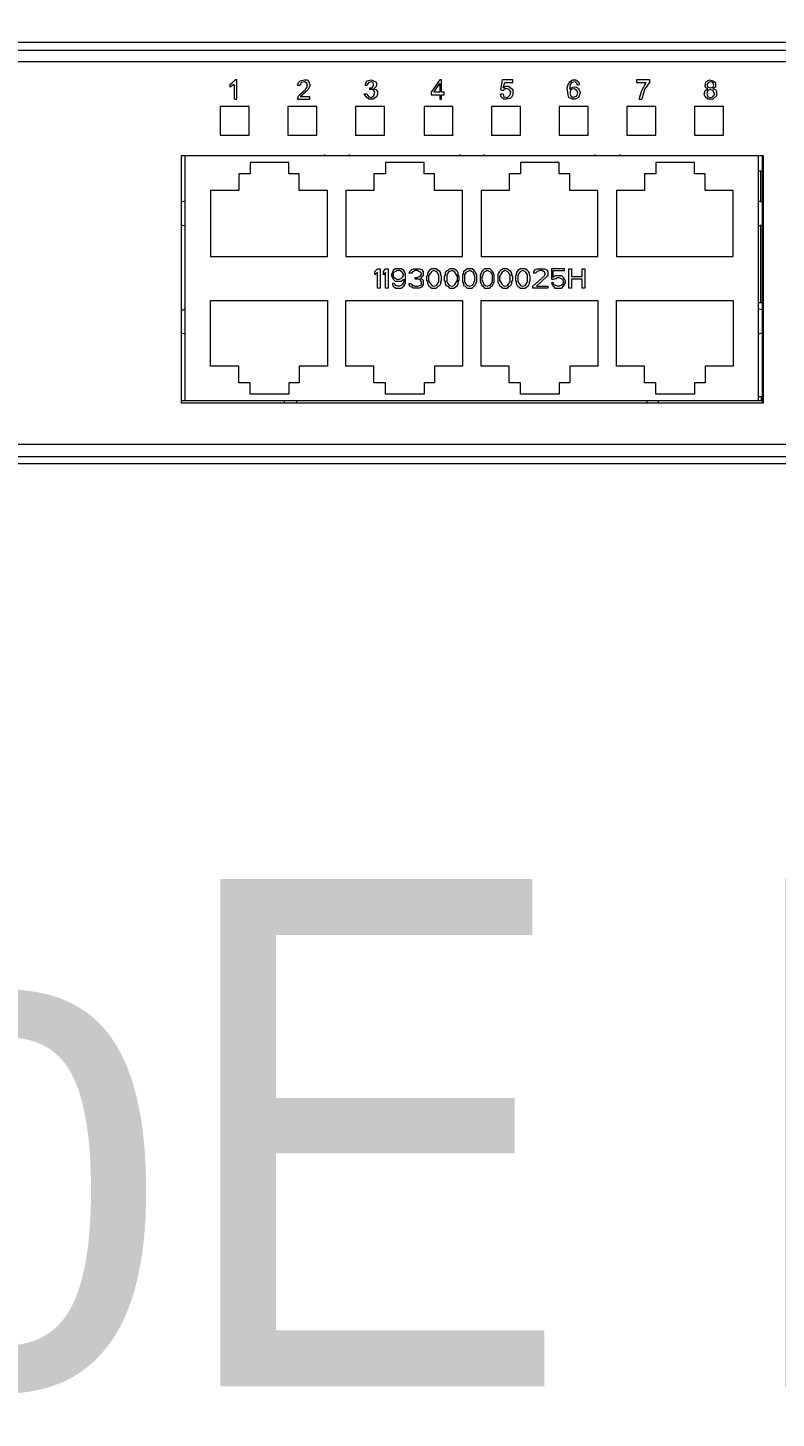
# Model space of a CAD drawing. Header units: millimetres. Extents: x 89860 to 502050, y -351975 to 882300.
# Drawn here: x 496402.4 to 496657.7, y -307274.3 to -306799.7 of the extents above; entities that cross this region are included whole.
import ezdxf
from ezdxf.enums import TextEntityAlignment as Align

# ---------------------------------------------------------------- set-up
doc = ezdxf.new("R2010")
doc.units = ezdxf.units.MM
doc.header["$LTSCALE"] = 150
doc.set_wipeout_variables(frame=1)
for name, color, linetype in [('-----20 General Symbol', 3, 'Continuous'), ('-----29 Cable Schedule', 1, 'Continuous'), ('-----30 Text', 2, 'Continuous')]:
    doc.layers.add(name, color=color, linetype=linetype)
doc.styles.add('ELEC', font='')
doc.styles.get('ELEC').set_extended_font_data('Dotum')

# ---------------------------------------------------------------- blocks, each defined once
blk = doc.blocks.new('A$C93139d4c')
blk.add_wipeout([(-31826.89, -76095.62), (-31826.89, -82292.62), (-10394.47, -82292.62), (-10394.47, -76095.62)]).dxf.layer = '-----20 General Symbol'
at = {"layer": '-----20 General Symbol', "lineweight": 5}
for points in [[(-17356.26, -79009.34), (-14436.24, -79009.34)], [(-17457.53, -79014.74), (-14436.24, -79014.74)], [(-17343.08, -79022.53), (-14456.61, -79022.53)], [(-16257.29, -79038.11), (-16257.29, -79039.9)], [(-16257.28, -79038.11), (-16255.49, -79036.91), (-16253.69, -79035.11)], [(-16254.29, -79038.11), (-16257.28, -79039.9)], [(-16254.29, -79038.11), (-16254.29, -79048.29)], [(-16252.49, -79035.11), (-16253.68, -79035.11)], [(-16252.49, -79048.29), (-16252.49, -79035.11)], [(-16211.15, -79038.7), (-16210.55, -79036.91), (-16209.35, -79035.71), (-16206.35, -79035.11), (-16204.55, -79035.11), (-16203.35, -79036.31), (-16202.75, -79038.11), (-16202.75, -79039.3)], [(-16211.15, -79048.29), (-16210.55, -79045.89), (-16209.35, -79044.7), (-16205.75, -79041.7), (-16204.55, -79039.9), (-16204.55, -79037.51), (-16206.35, -79036.31), (-16208.75, -79036.91)], [(-16211.14, -79038.7), (-16209.34, -79038.7)], [(-16208.75, -79036.91), (-16209.35, -79038.7)], [(-16202.76, -79039.3), (-16203.96, -79041.7), (-16205.75, -79043.5), (-16209.35, -79046.49)], [(-16165, -79038.7), (-16163.8, -79035.71), (-16160.81, -79035.11), (-16157.81, -79036.31), (-16157.22, -79037.51), (-16157.22, -79039.3)], [(-16165, -79038.7), (-16163.8, -79038.7)], [(-16160.81, -79036.31), (-16162.61, -79036.91), (-16163.81, -79038.7)], [(-16162.01, -79040.5), (-16160.21, -79040.5), (-16159.01, -79038.7), (-16159.61, -79036.91), (-16160.81, -79036.31)], [(-16157.22, -79039.3), (-16159.02, -79041.1)], [(-16114.07, -79035.11), (-16120.07, -79043.5)], [(-16118.26, -79043.5), (-16114.07, -79037.51)], [(-16112.87, -79035.11), (-16114.07, -79035.11)], [(-16114.07, -79037.51), (-16114.07, -79043.5)], [(-16112.87, -79043.5), (-16112.87, -79035.11)], [(-16071.53, -79035.11), (-16072.73, -79041.7)], [(-16064.33, -79035.11), (-16071.52, -79035.11)], [(-16070.92, -79040.5), (-16069.73, -79036.91)], [(-16070.92, -79040.5), (-16069.13, -79039.3), (-16067.33, -79039.3), (-16065.53, -79040.5), (-16064.34, -79041.7), (-16064.34, -79045.3), (-16064.93, -79046.49), (-16066.13, -79047.69)], [(-16069.72, -79036.91), (-16064.33, -79036.91)], [(-16064.34, -79036.91), (-16064.34, -79035.11)], [(-16019.4, -79047.09), (-16021.79, -79048.29), (-16023.59, -79048.29), (-16025.98, -79047.09), (-16026.58, -79045.3), (-16027.18, -79040.5), (-16026.58, -79038.11), (-16025.38, -79036.31), (-16023.59, -79035.11), (-16021.19, -79035.11), (-16019.4, -79036.31), (-16018.79, -79038.11)], [(-16019.99, -79038.7), (-16020.59, -79037.51), (-16021.79, -79036.31), (-16024.18, -79036.91), (-16025.38, -79038.7), (-16025.38, -79041.7)], [(-16019.99, -79038.7), (-16018.79, -79038.11)], [(-15979.85, -79035.11), (-15979.85, -79036.91)], [(-15970.85, -79035.11), (-15979.84, -79035.11)], [(-15979.84, -79036.91), (-15973.24, -79036.91)], [(-15978.04, -79048.29), (-15976.25, -79042.3), (-15973.25, -79036.91)], [(-15970.86, -79036.31), (-15974.45, -79041.7), (-15976.25, -79048.29)], [(-15970.86, -79036.31), (-15970.86, -79035.11)], [(-15931.31, -79041.1), (-15932.51, -79040.5), (-15933.1, -79039.3), (-15932.51, -79036.31), (-15930.11, -79035.11), (-15927.71, -79035.71)], [(-15927.11, -79038.7), (-15927.71, -79036.91), (-15929.51, -79036.31), (-15930.7, -79036.91), (-15931.9, -79038.11), (-15931.31, -79039.9), (-15929.51, -79040.5), (-15927.71, -79039.9), (-15927.11, -79038.7)], [(-15927.71, -79035.71), (-15925.91, -79036.91), (-15925.91, -79039.9), (-15927.71, -79041.1)], [(-16254.28, -79048.29), (-16252.49, -79048.29)], [(-16211.14, -79048.29), (-16202.75, -79048.29)], [(-16202.75, -79046.5), (-16209.34, -79046.5)], [(-16202.75, -79048.29), (-16202.75, -79046.49)], [(-16163.8, -79044.7), (-16165.6, -79044.7)], [(-16162.61, -79048.29), (-16164.41, -79046.49), (-16165.6, -79044.7)], [(-16163.8, -79044.7), (-16162.6, -79046.49), (-16160.81, -79047.09), (-16159.01, -79045.89), (-16158.41, -79043.5)], [(-16159.01, -79041.1), (-16157.81, -79041.7), (-16156.62, -79042.9), (-16156.62, -79044.7), (-16157.22, -79046.49), (-16159.61, -79048.29), (-16162.6, -79048.29)], [(-16162.01, -79040.5), (-16162.01, -79041.7)], [(-16158.42, -79043.5), (-16159.62, -79041.7), (-16162.01, -79041.7)], [(-16120.07, -79043.5), (-16120.07, -79045.3)], [(-16120.06, -79045.3), (-16114.07, -79045.3)], [(-16114.07, -79043.5), (-16118.26, -79043.5)], [(-16114.07, -79045.3), (-16114.07, -79048.29)], [(-16114.07, -79048.29), (-16112.87, -79048.29)], [(-16111.06, -79043.5), (-16112.87, -79043.5)], [(-16112.87, -79048.29), (-16112.87, -79045.3)], [(-16112.87, -79045.3), (-16111.06, -79045.3)], [(-16111.07, -79045.3), (-16111.07, -79043.5)], [(-16066.13, -79047.69), (-16068.53, -79048.29), (-16070.33, -79048.29), (-16072.12, -79046.49), (-16072.73, -79044.7)], [(-16072.72, -79041.7), (-16070.92, -79042.3)], [(-16070.92, -79044.7), (-16072.72, -79044.7)], [(-16065.54, -79042.9), (-16066.74, -79041.7), (-16067.93, -79041.1), (-16069.73, -79041.1), (-16070.93, -79042.3)], [(-16070.92, -79044.7), (-16070.33, -79046.49), (-16067.93, -79047.09), (-16066.13, -79045.3), (-16065.53, -79042.9)], [(-16019.99, -79044.1), (-16020.59, -79042.3), (-16022.39, -79041.1), (-16024.78, -79041.7), (-16025.38, -79044.1), (-16024.78, -79045.89), (-16022.99, -79047.09), (-16020.59, -79045.89), (-16019.99, -79044.1)], [(-15978.04, -79048.29), (-15976.24, -79048.29)], [(-15931.31, -79048.29), (-15933.1, -79046.49), (-15933.71, -79044.7), (-15933.1, -79042.3), (-15931.31, -79041.1)], [(-15926.51, -79044.7), (-15927.71, -79042.3), (-15929.51, -79041.7), (-15931.31, -79042.3), (-15931.9, -79044.1), (-15931.31, -79046.49), (-15929.51, -79047.09), (-15927.71, -79046.49), (-15926.51, -79044.7)], [(-15927.71, -79041.1), (-15925.91, -79041.7), (-15925.32, -79042.9), (-15925.32, -79045.89), (-15927.71, -79048.29), (-15931.31, -79048.29)], [(-16263.87, -79053.09), (-16263.87, -79072.86)], [(-16244.1, -79053.09), (-16263.87, -79053.09)], [(-16244.1, -79072.86), (-16244.1, -79053.09)], [(-16217.73, -79053.09), (-16217.73, -79072.86)], [(-16197.95, -79053.09), (-16217.73, -79053.09)], [(-16197.96, -79072.86), (-16197.96, -79053.09)], [(-16171.6, -79053.09), (-16171.6, -79072.86)], [(-16151.81, -79053.09), (-16171.59, -79053.09)], [(-16151.82, -79072.86), (-16151.82, -79053.09)], [(-16124.86, -79053.09), (-16124.86, -79072.86)], [(-16105.08, -79053.09), (-16124.86, -79053.09)], [(-16105.09, -79072.86), (-16105.09, -79053.09)], [(-16078.71, -79053.09), (-16078.71, -79072.86)], [(-16058.93, -79053.09), (-16078.71, -79053.09)], [(-16058.94, -79072.86), (-16058.94, -79053.09)], [(-16032.57, -79053.09), (-16032.57, -79072.86)], [(-16012.79, -79053.09), (-16032.57, -79053.09)], [(-16012.8, -79072.86), (-16012.8, -79053.09)], [(-15986.43, -79053.09), (-15986.43, -79072.86)], [(-15966.65, -79053.09), (-15986.43, -79053.09)], [(-15966.66, -79072.86), (-15966.66, -79053.09)], [(-15940.3, -79053.09), (-15940.3, -79072.86)], [(-15920.52, -79053.09), (-15940.29, -79053.09)], [(-15920.52, -79072.86), (-15920.52, -79053.09)], [(-16263.87, -79072.86), (-16244.1, -79072.86)], [(-16217.73, -79072.86), (-16197.96, -79072.86)], [(-16171.59, -79072.86), (-16151.81, -79072.86)], [(-16124.86, -79072.86), (-16105.08, -79072.86)], [(-16078.71, -79072.86), (-16058.93, -79072.86)], [(-16032.57, -79072.86), (-16012.79, -79072.86)], [(-15986.43, -79072.86), (-15966.65, -79072.86)], [(-15940.29, -79072.86), (-15920.52, -79072.86)], [(-16290.24, -79255.63), (-16290.24, -79086.64)], [(-16290.24, -79086.65), (-16192.57, -79086.65)], [(-16287.84, -79253.83), (-16287.84, -79086.64)], [(-16287.84, -79086.65), (-15896.55, -79086.65)], [(-16192.57, -79086.64), (-16192.57, -79086.04)], [(-16175.79, -79086.64), (-16175.79, -79086.04)], [(-16175.79, -79086.65), (-16100.29, -79086.65)], [(-16100.29, -79086.64), (-16100.29, -79086.04)], [(-16083.51, -79086.64), (-16083.51, -79086.04)], [(-16083.5, -79086.65), (-16008, -79086.65)], [(-16008, -79086.64), (-16008, -79086.04)], [(-15991.23, -79086.64), (-15991.23, -79086.04)], [(-15991.22, -79086.65), (-15893.55, -79086.65)], [(-15896.55, -79253.83), (-15896.55, -79086.64)], [(-15894.16, -79086.64), (-15894.16, -79255.63)], [(-15893.55, -79086.64), (-15893.55, -79255.63)], [(-16243.5, -79091.43), (-16243.5, -79099.23)], [(-16217.13, -79091.44), (-16243.5, -79091.44)], [(-16217.14, -79099.23), (-16217.14, -79091.43)], [(-16151.22, -79091.43), (-16151.22, -79099.23)], [(-16124.86, -79091.44), (-16151.22, -79091.44)], [(-16124.86, -79099.23), (-16124.86, -79091.43)], [(-16058.94, -79091.43), (-16058.94, -79099.23)], [(-16032.57, -79091.44), (-16058.93, -79091.44)], [(-16032.57, -79099.23), (-16032.57, -79091.43)], [(-15966.66, -79091.43), (-15966.66, -79099.23)], [(-15940.29, -79091.44), (-15966.65, -79091.44)], [(-15940.3, -79099.23), (-15940.3, -79091.43)], [(-16251.29, -79099.23), (-16251.29, -79110.61)], [(-16243.5, -79099.23), (-16251.29, -79099.23)], [(-16209.94, -79099.23), (-16217.13, -79099.23)], [(-16209.95, -79110.61), (-16209.95, -79099.23)], [(-16159.01, -79099.23), (-16159.01, -79110.61)], [(-16151.22, -79099.23), (-16159.01, -79099.23)], [(-16117.67, -79099.23), (-16124.86, -79099.23)], [(-16117.67, -79110.61), (-16117.67, -79099.23)], [(-16066.73, -79099.23), (-16066.73, -79110.61)], [(-16058.93, -79099.23), (-16066.73, -79099.23)], [(-16025.38, -79099.23), (-16032.57, -79099.23)], [(-16025.38, -79110.61), (-16025.38, -79099.23)], [(-15974.45, -79099.23), (-15974.45, -79110.61)], [(-15966.66, -79099.23), (-15974.44, -79099.23)], [(-15933.1, -79099.23), (-15940.29, -79099.23)], [(-15933.1, -79110.61), (-15933.1, -79099.23)], [(-15894.15, -79097.43), (-15896.55, -79097.43)], [(-15895.36, -79097.43), (-15895.36, -79118.4)], [(-16270.47, -79110.61), (-16270.47, -79155.56)], [(-16251.29, -79110.61), (-16270.47, -79110.61)], [(-16190.77, -79110.61), (-16209.95, -79110.61)], [(-16190.77, -79155.56), (-16190.77, -79110.61)], [(-16178.18, -79110.61), (-16178.18, -79155.56)], [(-16159.01, -79110.61), (-16178.18, -79110.61)], [(-16098.49, -79110.61), (-16117.67, -79110.61)], [(-16098.49, -79155.56), (-16098.49, -79110.61)], [(-16085.9, -79110.61), (-16085.9, -79155.56)], [(-16066.73, -79110.61), (-16085.9, -79110.61)], [(-16006.21, -79110.61), (-16025.38, -79110.61)], [(-16006.21, -79155.56), (-16006.21, -79110.61)], [(-15993.63, -79110.61), (-15993.63, -79155.56)], [(-15974.45, -79110.61), (-15993.63, -79110.61)], [(-15913.93, -79110.61), (-15933.1, -79110.61)], [(-15913.93, -79155.56), (-15913.93, -79110.61)], [(-16287.85, -79117.81), (-16290.85, -79118.41)], [(-15894.16, -79118.41), (-15896.56, -79117.81)], [(-16290.85, -79133.99), (-16287.85, -79134.59)], [(-15896.56, -79134.59), (-15894.16, -79133.99)], [(-15895.36, -79133.98), (-15895.36, -79187.31)], [(-16270.47, -79155.56), (-16190.77, -79155.56)], [(-16178.18, -79155.56), (-16098.49, -79155.56)], [(-16085.9, -79155.56), (-16006.21, -79155.56)], [(-15993.63, -79155.56), (-15913.93, -79155.56)], [(-16158.41, -79165.74), (-16156.62, -79163.94)], [(-16158.41, -79168.14), (-16158.41, -79165.74)], [(-16156.62, -79166.34), (-16158.41, -79168.14)], [(-16156.62, -79163.94), (-16154.82, -79163.94)], [(-16156.62, -79177.12), (-16156.62, -79166.34)], [(-16154.82, -79163.94), (-16154.82, -79177.12)], [(-16152.42, -79165.74), (-16151.22, -79163.94)], [(-16152.42, -79168.14), (-16152.42, -79165.74)], [(-16151.22, -79166.34), (-16152.42, -79168.14)], [(-16151.22, -79163.94), (-16149.42, -79163.94)], [(-16151.22, -79177.12), (-16151.22, -79166.34)], [(-16149.42, -79163.94), (-16149.42, -79177.12)], [(-16146.43, -79166.34), (-16147.02, -79167.54)], [(-16147.02, -79167.54), (-16147.02, -79168.74)], [(-16147.02, -79168.74), (-16146.43, -79169.94)], [(-16145.82, -79165.14), (-16146.43, -79166.34)], [(-16146.43, -79169.94), (-16145.82, -79171.13)], [(-16144.63, -79163.94), (-16145.82, -79165.14)], [(-16145.23, -79166.34), (-16145.82, -79166.94)], [(-16145.82, -79166.94), (-16145.82, -79168.14)], [(-16145.82, -79168.14), (-16145.82, -79167.54)], [(-16145.82, -79168.14), (-16145.82, -79169.34)], [(-16145.82, -79169.34), (-16145.23, -79169.94)], [(-16145.82, -79171.13), (-16144.63, -79172.33)], [(-16144.03, -79165.74), (-16145.23, -79166.34)], [(-16145.23, -79169.94), (-16144.03, -79170.54)], [(-16142.83, -79163.94), (-16144.62, -79163.94)], [(-16144.62, -79172.33), (-16142.83, -79172.33)], [(-16143.43, -79165.14), (-16144.03, -79165.74)], [(-16144.03, -79170.54), (-16143.43, -79171.13)], [(-16141.63, -79165.14), (-16143.43, -79165.14)], [(-16143.43, -79171.13), (-16141.63, -79171.13)], [(-16141.63, -79163.94), (-16142.83, -79163.94)], [(-16142.83, -79172.33), (-16141.63, -79172.33)], [(-16140.43, -79163.94), (-16141.63, -79163.94)], [(-16140.43, -79165.74), (-16141.63, -79165.14)], [(-16141.63, -79171.13), (-16140.43, -79170.54)], [(-16141.63, -79172.33), (-16140.43, -79172.33)], [(-16138.64, -79165.14), (-16140.43, -79163.94)], [(-16139.84, -79166.34), (-16140.43, -79165.74)], [(-16140.43, -79170.54), (-16139.84, -79169.94)], [(-16140.43, -79172.33), (-16138.64, -79171.13)], [(-16139.24, -79166.94), (-16139.84, -79166.34)], [(-16139.84, -79169.94), (-16139.24, -79169.34)], [(-16138.64, -79168.14), (-16139.24, -79166.94)], [(-16139.24, -79169.34), (-16138.64, -79168.14)], [(-16138.04, -79166.34), (-16138.64, -79165.14)], [(-16138.64, -79168.14), (-16138.64, -79167.54)], [(-16138.64, -79171.13), (-16138.64, -79171.73)], [(-16138.64, -79171.73), (-16138.64, -79172.93)], [(-16137.44, -79167.54), (-16138.04, -79166.34)], [(-16137.44, -79169.34), (-16137.44, -79167.54)], [(-16137.44, -79171.73), (-16137.44, -79169.34)], [(-16137.44, -79173.53), (-16137.44, -79171.73)], [(-16135.05, -79166.94), (-16134.44, -79165.74)], [(-16133.24, -79166.94), (-16135.05, -79166.94)], [(-16134.44, -79165.74), (-16133.24, -79164.54)], [(-16133.24, -79164.54), (-16132.04, -79163.94)], [(-16132.65, -79166.34), (-16133.24, -79166.94)], [(-16132.04, -79165.74), (-16132.65, -79166.34)], [(-16132.04, -79163.94), (-16130.25, -79163.94)], [(-16130.84, -79165.14), (-16132.04, -79165.74)], [(-16129.65, -79165.14), (-16130.84, -79165.14)], [(-16130.84, -79169.94), (-16129.65, -79169.94)], [(-16130.84, -79171.13), (-16130.84, -79169.94)], [(-16129.65, -79171.13), (-16130.84, -79171.13)], [(-16130.25, -79163.94), (-16129.65, -79163.94)], [(-16129.65, -79163.94), (-16127.85, -79163.94)], [(-16129.65, -79169.94), (-16127.85, -79169.34)], [(-16127.85, -79171.13), (-16129.65, -79171.13)], [(-16128.45, -79165.74), (-16129.64, -79165.14)], [(-16127.25, -79166.34), (-16128.45, -79165.74)], [(-16127.85, -79163.94), (-16126.65, -79164.54)], [(-16127.85, -79169.34), (-16127.25, -79168.74)], [(-16127.25, -79171.73), (-16127.85, -79171.13)], [(-16126.65, -79166.94), (-16127.25, -79166.34)], [(-16127.25, -79168.74), (-16126.65, -79167.54)], [(-16126.05, -79169.34), (-16127.25, -79170.54)], [(-16127.25, -79170.54), (-16126.05, -79171.13)], [(-16126.65, -79172.93), (-16127.25, -79171.73)], [(-16126.65, -79164.54), (-16125.45, -79165.74)], [(-16126.65, -79167.54), (-16126.65, -79166.94)], [(-16125.45, -79168.74), (-16126.05, -79169.34)], [(-16126.05, -79171.13), (-16125.45, -79171.73)], [(-16125.45, -79165.74), (-16125.45, -79166.94)], [(-16125.45, -79166.94), (-16125.45, -79167.54)], [(-16125.45, -79167.54), (-16125.45, -79168.74)], [(-16125.45, -79171.73), (-16125.45, -79172.93)], [(-16122.46, -79168.14), (-16123.06, -79169.34)], [(-16123.06, -79169.34), (-16123.06, -79171.73)], [(-16123.06, -79171.73), (-16122.46, -79172.93)], [(-16121.86, -79165.74), (-16122.46, -79166.94)], [(-16122.46, -79166.94), (-16122.46, -79168.14)], [(-16121.26, -79165.14), (-16121.86, -79165.74)], [(-16121.26, -79168.14), (-16121.86, -79169.34)], [(-16121.86, -79169.34), (-16121.86, -79171.73)], [(-16121.86, -79171.73), (-16121.26, -79172.93)], [(-16119.46, -79163.94), (-16121.26, -79165.14)], [(-16120.07, -79166.34), (-16121.26, -79168.14)], [(-16119.46, -79165.74), (-16120.07, -79166.34)], [(-16118.26, -79163.94), (-16119.46, -79163.94)], [(-16118.26, -79165.14), (-16119.46, -79165.74)], [(-16116.47, -79163.94), (-16118.26, -79163.94)], [(-16116.47, -79165.74), (-16118.26, -79165.14)], [(-16115.27, -79165.14), (-16116.47, -79163.94)], [(-16115.86, -79166.34), (-16116.47, -79165.74)], [(-16114.67, -79168.14), (-16115.86, -79166.34)], [(-16114.07, -79165.74), (-16115.27, -79165.14)], [(-16114.67, -79169.34), (-16114.67, -79168.14)], [(-16114.67, -79171.73), (-16114.67, -79169.34)], [(-16114.67, -79172.93), (-16114.67, -79171.73)], [(-16113.47, -79166.94), (-16114.07, -79165.74)], [(-16113.47, -79168.14), (-16113.47, -79166.94)], [(-16112.87, -79169.34), (-16113.47, -79168.14)], [(-16113.47, -79172.93), (-16112.87, -79171.73)], [(-16112.87, -79171.73), (-16112.87, -79169.34)], [(-16110.47, -79168.14), (-16111.07, -79169.34)], [(-16111.07, -79169.34), (-16111.07, -79171.73)], [(-16111.07, -79171.73), (-16110.47, -79172.93)], [(-16109.87, -79165.74), (-16110.47, -79166.94)], [(-16110.47, -79166.94), (-16110.47, -79168.14)], [(-16108.68, -79165.14), (-16109.87, -79165.74)], [(-16108.08, -79166.34), (-16109.28, -79168.14)], [(-16109.28, -79168.14), (-16109.28, -79169.34)], [(-16109.28, -79169.34), (-16109.28, -79171.73)], [(-16109.28, -79171.73), (-16109.28, -79172.93)], [(-16107.48, -79163.94), (-16108.68, -79165.14)], [(-16107.48, -79165.74), (-16108.08, -79166.34)], [(-16105.68, -79163.94), (-16107.48, -79163.94)], [(-16105.68, -79165.14), (-16107.48, -79165.74)], [(-16104.48, -79163.94), (-16105.68, -79163.94)], [(-16104.48, -79165.74), (-16105.68, -79165.14)], [(-16102.69, -79165.14), (-16104.48, -79163.94)], [(-16103.89, -79166.34), (-16104.48, -79165.74)], [(-16102.69, -79168.14), (-16103.89, -79166.34)], [(-16102.08, -79165.74), (-16102.69, -79165.14)], [(-16102.08, -79169.34), (-16102.69, -79168.14)], [(-16102.69, -79172.93), (-16102.08, -79171.73)], [(-16101.49, -79166.94), (-16102.08, -79165.74)], [(-16102.08, -79171.73), (-16102.08, -79169.34)], [(-16101.49, -79168.14), (-16101.49, -79166.94)], [(-16100.88, -79169.34), (-16101.49, -79168.14)], [(-16101.49, -79172.93), (-16100.88, -79171.73)], [(-16100.88, -79171.73), (-16100.88, -79169.34)], [(-16097.89, -79166.94), (-16098.49, -79168.14)], [(-16098.49, -79168.14), (-16098.49, -79169.34)], [(-16098.49, -79169.34), (-16098.49, -79171.73)], [(-16098.49, -79171.73), (-16098.49, -79172.93)], [(-16096.69, -79165.14), (-16097.89, -79165.74)], [(-16097.89, -79165.74), (-16097.89, -79166.94)], [(-16096.09, -79166.34), (-16097.29, -79168.14)], [(-16097.29, -79168.14), (-16097.29, -79169.34)], [(-16097.29, -79169.34), (-16097.29, -79171.73)], [(-16097.29, -79171.73), (-16097.29, -79172.93)], [(-16095.49, -79163.94), (-16096.69, -79165.14)], [(-16094.89, -79165.74), (-16096.09, -79166.34)], [(-16093.69, -79163.94), (-16095.49, -79163.94)], [(-16093.69, -79165.14), (-16094.89, -79165.74)], [(-16091.9, -79163.94), (-16093.69, -79163.94)], [(-16092.49, -79165.74), (-16093.69, -79165.14)], [(-16091.3, -79166.34), (-16092.49, -79165.74)], [(-16090.7, -79165.14), (-16091.9, -79163.94)], [(-16090.7, -79168.14), (-16091.3, -79166.34)], [(-16090.11, -79165.74), (-16090.7, -79165.14)], [(-16090.11, -79169.34), (-16090.7, -79168.14)], [(-16090.7, -79172.93), (-16090.11, -79171.73)], [(-16089.5, -79166.94), (-16090.11, -79165.74)], [(-16090.11, -79171.73), (-16090.11, -79169.34)], [(-16088.91, -79168.14), (-16089.5, -79166.94)], [(-16088.91, -79169.34), (-16088.91, -79168.14)], [(-16088.91, -79171.73), (-16088.91, -79169.34)], [(-16088.91, -79172.93), (-16088.91, -79171.73)], [(-16085.9, -79166.94), (-16086.51, -79168.14)], [(-16086.51, -79168.14), (-16086.51, -79169.34)], [(-16086.51, -79169.34), (-16086.51, -79171.73)], [(-16086.51, -79171.73), (-16086.51, -79172.93)], [(-16085.31, -79165.74), (-16085.9, -79166.94)], [(-16084.71, -79165.14), (-16085.31, -79165.74)], [(-16084.71, -79168.14), (-16085.31, -79169.34)], [(-16085.31, -79169.34), (-16085.31, -79171.73)], [(-16085.31, -79171.73), (-16084.71, -79172.93)], [(-16083.51, -79163.94), (-16084.71, -79165.14)], [(-16084.11, -79166.34), (-16084.71, -79168.14)], [(-16082.91, -79165.74), (-16084.11, -79166.34)], [(-16081.71, -79163.94), (-16083.51, -79163.94)], [(-16081.71, -79165.14), (-16082.91, -79165.74)], [(-16079.91, -79163.94), (-16081.71, -79163.94)], [(-16080.51, -79165.74), (-16081.71, -79165.14)], [(-16079.32, -79166.34), (-16080.51, -79165.74)], [(-16078.71, -79165.14), (-16079.91, -79163.94)], [(-16078.12, -79168.14), (-16079.32, -79166.34)], [(-16078.12, -79165.74), (-16078.71, -79165.14)], [(-16077.51, -79166.94), (-16078.12, -79165.74)], [(-16078.12, -79169.34), (-16078.12, -79168.14)], [(-16078.12, -79171.73), (-16078.12, -79169.34)], [(-16078.12, -79172.93), (-16078.12, -79171.73)], [(-16076.92, -79168.14), (-16077.51, -79166.94)], [(-16076.92, -79169.34), (-16076.92, -79168.14)], [(-16076.92, -79171.73), (-16076.92, -79169.34)], [(-16076.92, -79172.93), (-16076.92, -79171.73)], [(-16073.93, -79166.94), (-16074.52, -79168.14)], [(-16074.52, -79168.14), (-16074.52, -79169.34)], [(-16074.52, -79169.34), (-16074.52, -79171.73)], [(-16074.52, -79171.73), (-16074.52, -79172.93)], [(-16073.32, -79165.74), (-16073.93, -79166.94)], [(-16072.73, -79165.14), (-16073.32, -79165.74)], [(-16072.73, -79168.14), (-16073.32, -79169.34)], [(-16073.32, -79169.34), (-16073.32, -79171.73)], [(-16073.32, -79171.73), (-16072.73, -79172.93)], [(-16070.92, -79163.94), (-16072.73, -79165.14)], [(-16071.53, -79166.34), (-16072.73, -79168.14)], [(-16070.92, -79165.74), (-16071.53, -79166.34)], [(-16069.73, -79163.94), (-16070.92, -79163.94)], [(-16069.72, -79165.14), (-16070.92, -79165.74)], [(-16067.93, -79163.94), (-16069.73, -79163.94)], [(-16067.93, -79165.74), (-16069.72, -79165.14)], [(-16066.73, -79165.14), (-16067.93, -79163.94)], [(-16067.33, -79166.34), (-16067.93, -79165.74)], [(-16066.13, -79168.14), (-16067.33, -79166.34)], [(-16065.53, -79165.74), (-16066.73, -79165.14)], [(-16066.13, -79169.34), (-16066.13, -79168.14)], [(-16066.13, -79171.73), (-16066.13, -79169.34)], [(-16066.13, -79172.93), (-16066.13, -79171.73)], [(-16064.93, -79166.94), (-16065.53, -79165.74)], [(-16064.93, -79168.14), (-16064.93, -79166.94)], [(-16064.34, -79169.34), (-16064.93, -79168.14)], [(-16064.93, -79172.93), (-16064.34, -79171.73)], [(-16064.34, -79171.73), (-16064.34, -79169.34)], [(-16061.94, -79168.14), (-16062.53, -79169.34)], [(-16062.53, -79169.34), (-16062.53, -79171.73)], [(-16062.53, -79171.73), (-16061.94, -79172.93)], [(-16061.33, -79165.74), (-16061.94, -79166.94)], [(-16061.94, -79166.94), (-16061.94, -79168.14)], [(-16060.74, -79165.14), (-16061.33, -79165.74)], [(-16058.94, -79163.94), (-16060.74, -79165.14)], [(-16059.54, -79166.34), (-16060.74, -79168.14)], [(-16060.74, -79168.14), (-16060.74, -79169.34)], [(-16060.74, -79169.34), (-16060.74, -79171.73)], [(-16060.74, -79171.73), (-16060.74, -79172.93)], [(-16058.94, -79165.74), (-16059.54, -79166.34)], [(-16057.74, -79163.94), (-16058.94, -79163.94)], [(-16057.74, -79165.14), (-16058.93, -79165.74)], [(-16055.94, -79163.94), (-16057.74, -79163.94)], [(-16055.94, -79165.74), (-16057.74, -79165.14)], [(-16054.15, -79165.14), (-16055.94, -79163.94)], [(-16055.35, -79166.34), (-16055.94, -79165.74)], [(-16054.15, -79168.14), (-16055.35, -79166.34)], [(-16053.55, -79165.74), (-16054.15, -79165.14)], [(-16054.15, -79169.34), (-16054.15, -79168.14)], [(-16054.15, -79171.73), (-16054.15, -79169.34)], [(-16054.15, -79172.93), (-16054.15, -79171.73)], [(-16052.95, -79166.94), (-16053.55, -79165.74)], [(-16052.95, -79168.14), (-16052.95, -79166.94)], [(-16052.35, -79169.34), (-16052.95, -79168.14)], [(-16052.95, -79172.93), (-16052.35, -79171.73)], [(-16052.35, -79171.73), (-16052.35, -79169.34)], [(-16050.55, -79175.92), (-16042.76, -79168.74)], [(-16049.95, -79165.74), (-16048.75, -79164.54)], [(-16049.95, -79166.94), (-16049.95, -79165.74)], [(-16048.75, -79166.94), (-16049.95, -79166.94)], [(-16048.75, -79164.54), (-16047.55, -79163.94)], [(-16048.16, -79166.34), (-16048.75, -79166.94)], [(-16047.55, -79165.74), (-16048.16, -79166.34)], [(-16040.96, -79169.34), (-16048.16, -79175.92)], [(-16047.55, -79163.94), (-16045.76, -79163.94)], [(-16045.76, -79165.14), (-16047.55, -79165.74)], [(-16045.76, -79163.94), (-16044.56, -79163.94)], [(-16044.56, -79165.14), (-16045.76, -79165.14)], [(-16044.56, -79163.94), (-16042.76, -79163.94)], [(-16043.36, -79165.74), (-16044.56, -79165.14)], [(-16042.76, -79166.34), (-16043.36, -79165.74)], [(-16042.76, -79163.94), (-16041.56, -79164.54)], [(-16042.16, -79166.94), (-16042.76, -79166.34)], [(-16042.76, -79168.74), (-16042.16, -79167.54)], [(-16042.16, -79167.54), (-16042.16, -79166.94)], [(-16041.56, -79164.54), (-16040.36, -79165.74)], [(-16040.36, -79168.74), (-16040.96, -79169.34)], [(-16040.36, -79165.74), (-16040.36, -79166.94)], [(-16040.36, -79166.94), (-16040.36, -79167.54)], [(-16040.36, -79167.54), (-16040.36, -79168.74)], [(-16028.98, -79163.94), (-16037.97, -79163.94)], [(-16037.97, -79163.94), (-16037.97, -79171.13)], [(-16037.97, -79171.13), (-16036.17, -79171.13)], [(-16036.77, -79165.14), (-16028.98, -79165.14)], [(-16036.77, -79169.94), (-16036.77, -79165.14)], [(-16035.57, -79168.74), (-16036.77, -79169.94)], [(-16036.17, -79171.13), (-16034.97, -79170.54)], [(-16033.77, -79168.74), (-16035.57, -79168.74)], [(-16034.97, -79170.54), (-16033.77, -79169.94)], [(-16032.57, -79168.74), (-16033.77, -79168.74)], [(-16033.77, -79169.94), (-16032.57, -79169.94)], [(-16030.78, -79168.74), (-16032.57, -79168.74)], [(-16032.57, -79169.94), (-16031.37, -79170.54)], [(-16031.37, -79170.54), (-16030.17, -79171.14)], [(-16029.58, -79169.94), (-16030.78, -79168.74)], [(-16030.18, -79171.13), (-16030.18, -79171.73)], [(-16030.18, -79171.73), (-16029.58, -79172.93)], [(-16028.98, -79171.13), (-16029.58, -79169.94)], [(-16029.58, -79172.93), (-16029.58, -79172.33)], [(-16028.98, -79165.14), (-16028.98, -79163.94)], [(-16028.38, -79172.33), (-16028.98, -79171.13)], [(-16028.38, -79173.53), (-16028.38, -79172.33)], [(-16025.98, -79163.94), (-16024.18, -79163.94)], [(-16025.98, -79177.12), (-16025.98, -79163.94)], [(-16024.18, -79163.94), (-16024.18, -79169.34)], [(-16024.18, -79169.34), (-16017, -79169.34)], [(-16017, -79171.13), (-16024.18, -79171.13)], [(-16024.18, -79171.13), (-16024.18, -79177.12)], [(-16017, -79163.94), (-16015.2, -79163.94)], [(-16017, -79169.34), (-16017, -79163.94)], [(-16017, -79177.12), (-16017, -79171.13)], [(-16015.2, -79163.94), (-16015.2, -79177.12)], [(-16154.82, -79177.12), (-16156.62, -79177.12)], [(-16149.42, -79177.12), (-16151.22, -79177.12)], [(-16145.23, -79174.13), (-16146.43, -79174.13)], [(-16146.43, -79174.13), (-16146.43, -79174.73)], [(-16146.43, -79174.73), (-16145.82, -79175.92)], [(-16145.82, -79175.92), (-16144.03, -79177.12)], [(-16144.63, -79174.73), (-16145.23, -79174.13)], [(-16144.03, -79175.33), (-16144.63, -79174.73)], [(-16142.83, -79175.92), (-16144.03, -79175.33)], [(-16144.03, -79177.12), (-16142.83, -79177.12)], [(-16141.63, -79175.92), (-16142.83, -79175.92)], [(-16142.83, -79177.12), (-16141.63, -79177.12)], [(-16140.43, -79175.33), (-16141.63, -79175.92)], [(-16141.63, -79177.12), (-16140.43, -79177.12)], [(-16139.84, -79174.73), (-16140.43, -79175.33)], [(-16140.43, -79177.12), (-16138.64, -79175.92)], [(-16139.24, -79174.13), (-16139.84, -79174.73)], [(-16138.64, -79172.93), (-16139.24, -79174.13)], [(-16138.64, -79175.92), (-16138.04, -79174.73)], [(-16138.04, -79174.73), (-16137.44, -79173.53)], [(-16135.05, -79174.13), (-16133.85, -79174.13)], [(-16135.05, -79174.73), (-16135.05, -79174.13)], [(-16134.44, -79175.92), (-16135.05, -79174.73)], [(-16133.24, -79176.52), (-16134.44, -79175.92)], [(-16133.85, -79174.13), (-16133.24, -79174.73)], [(-16133.24, -79174.73), (-16132.65, -79175.33)], [(-16132.04, -79177.12), (-16133.24, -79176.52)], [(-16132.65, -79175.33), (-16132.04, -79175.33)], [(-16132.04, -79175.33), (-16130.84, -79175.92)], [(-16131.45, -79177.12), (-16132.04, -79177.12)], [(-16129.05, -79177.12), (-16131.45, -79177.12)], [(-16130.84, -79175.92), (-16129.05, -79175.92)], [(-16129.05, -79175.93), (-16127.85, -79175.33)], [(-16127.85, -79177.12), (-16129.05, -79177.12)], [(-16127.85, -79175.33), (-16127.25, -79175.33)], [(-16126.65, -79176.52), (-16127.85, -79177.12)], [(-16127.25, -79175.33), (-16126.65, -79174.73)], [(-16126.65, -79174.13), (-16126.65, -79172.93)], [(-16126.65, -79174.73), (-16126.65, -79174.13)], [(-16126.05, -79175.92), (-16126.65, -79176.52)], [(-16125.45, -79174.73), (-16126.05, -79175.92)], [(-16125.45, -79172.93), (-16125.45, -79174.13)], [(-16125.45, -79174.13), (-16125.45, -79174.73)], [(-16122.46, -79172.93), (-16122.46, -79174.13)], [(-16122.46, -79174.13), (-16121.86, -79175.33)], [(-16121.86, -79175.33), (-16121.26, -79175.92)], [(-16121.26, -79172.93), (-16120.07, -79174.73)], [(-16121.26, -79175.92), (-16119.46, -79177.12)], [(-16120.07, -79174.73), (-16119.46, -79175.33)], [(-16119.46, -79175.33), (-16118.26, -79175.92)], [(-16119.46, -79177.12), (-16118.26, -79177.12)], [(-16118.26, -79175.93), (-16116.47, -79175.33)], [(-16118.26, -79177.12), (-16116.47, -79177.12)], [(-16116.47, -79175.33), (-16115.86, -79174.73)], [(-16116.47, -79177.12), (-16115.27, -79175.92)], [(-16115.86, -79174.73), (-16114.67, -79172.93)], [(-16115.27, -79175.92), (-16114.07, -79175.33)], [(-16114.07, -79175.33), (-16113.47, -79174.13)], [(-16113.47, -79174.13), (-16113.47, -79172.93)], [(-16110.47, -79172.93), (-16110.47, -79174.13)], [(-16110.47, -79174.13), (-16109.87, -79175.33)], [(-16109.87, -79175.33), (-16108.68, -79175.92)], [(-16109.28, -79172.93), (-16108.08, -79174.73)], [(-16108.68, -79175.92), (-16107.48, -79177.12)], [(-16108.08, -79174.73), (-16107.48, -79175.33)], [(-16107.48, -79175.33), (-16105.68, -79175.92)], [(-16107.48, -79177.12), (-16105.68, -79177.12)], [(-16105.68, -79175.93), (-16104.48, -79175.33)], [(-16105.68, -79177.12), (-16104.48, -79177.12)], [(-16104.48, -79175.33), (-16103.89, -79174.73)], [(-16104.48, -79177.12), (-16102.69, -79175.92)], [(-16103.89, -79174.73), (-16102.69, -79172.93)], [(-16102.69, -79175.92), (-16102.08, -79175.33)], [(-16102.08, -79175.33), (-16101.49, -79174.13)], [(-16101.49, -79174.13), (-16101.49, -79172.93)], [(-16098.49, -79172.93), (-16097.89, -79174.13)], [(-16097.89, -79174.13), (-16097.89, -79175.33)], [(-16097.89, -79175.33), (-16096.69, -79175.92)], [(-16097.29, -79172.93), (-16096.09, -79174.73)], [(-16096.69, -79175.92), (-16095.49, -79177.12)], [(-16096.09, -79174.73), (-16094.89, -79175.33)], [(-16095.5, -79177.12), (-16093.69, -79177.12)], [(-16094.89, -79175.33), (-16093.69, -79175.92)], [(-16093.69, -79175.93), (-16092.49, -79175.33)], [(-16093.69, -79177.12), (-16091.9, -79177.12)], [(-16092.49, -79175.33), (-16091.3, -79174.73)], [(-16091.9, -79177.12), (-16090.7, -79175.92)], [(-16091.3, -79174.73), (-16090.7, -79172.93)], [(-16090.7, -79175.92), (-16090.11, -79175.33)], [(-16090.11, -79175.33), (-16089.5, -79174.13)], [(-16089.5, -79174.13), (-16088.91, -79172.93)], [(-16086.51, -79172.93), (-16085.9, -79174.13)], [(-16085.9, -79174.13), (-16085.31, -79175.33)], [(-16085.31, -79175.33), (-16084.71, -79175.92)], [(-16084.71, -79172.93), (-16084.11, -79174.73)], [(-16084.71, -79175.92), (-16083.51, -79177.12)], [(-16084.11, -79174.73), (-16082.91, -79175.33)], [(-16083.51, -79177.12), (-16081.71, -79177.12)], [(-16082.91, -79175.33), (-16081.71, -79175.92)], [(-16081.71, -79175.93), (-16080.51, -79175.33)], [(-16081.71, -79177.12), (-16079.91, -79177.12)], [(-16080.51, -79175.33), (-16079.32, -79174.73)], [(-16079.91, -79177.12), (-16078.71, -79175.92)], [(-16079.32, -79174.73), (-16078.12, -79172.93)], [(-16078.71, -79175.92), (-16078.12, -79175.33)], [(-16078.12, -79175.33), (-16077.51, -79174.13)], [(-16077.51, -79174.13), (-16076.92, -79172.93)], [(-16074.52, -79172.93), (-16073.93, -79174.13)], [(-16073.93, -79174.13), (-16073.32, -79175.33)], [(-16073.32, -79175.33), (-16072.73, -79175.92)], [(-16072.73, -79172.93), (-16071.53, -79174.73)], [(-16072.73, -79175.92), (-16070.92, -79177.12)], [(-16071.53, -79174.73), (-16070.92, -79175.33)], [(-16070.93, -79177.12), (-16069.73, -79177.12)], [(-16070.92, -79175.33), (-16069.72, -79175.92)], [(-16069.73, -79175.92), (-16067.93, -79175.33)], [(-16069.73, -79177.12), (-16067.93, -79177.12)], [(-16067.93, -79175.33), (-16067.33, -79174.73)], [(-16067.93, -79177.12), (-16066.73, -79175.92)], [(-16067.33, -79174.73), (-16066.13, -79172.93)], [(-16066.73, -79175.92), (-16065.53, -79175.33)], [(-16065.53, -79175.33), (-16064.93, -79174.13)], [(-16064.93, -79174.13), (-16064.93, -79172.93)], [(-16061.94, -79172.93), (-16061.94, -79174.13)], [(-16061.94, -79174.13), (-16061.33, -79175.33)], [(-16061.33, -79175.33), (-16060.74, -79175.92)], [(-16060.74, -79172.93), (-16059.54, -79174.73)], [(-16060.74, -79175.92), (-16058.94, -79177.12)], [(-16059.54, -79174.73), (-16058.94, -79175.33)], [(-16058.94, -79175.33), (-16057.74, -79175.92)], [(-16058.94, -79177.12), (-16057.74, -79177.12)], [(-16057.74, -79175.92), (-16055.94, -79175.33)], [(-16057.74, -79177.12), (-16055.94, -79177.12)], [(-16055.94, -79175.33), (-16055.35, -79174.73)], [(-16055.94, -79177.12), (-16054.15, -79175.92)], [(-16055.35, -79174.73), (-16054.15, -79172.93)], [(-16054.15, -79175.92), (-16053.55, -79175.33)], [(-16053.55, -79175.33), (-16052.95, -79174.13)], [(-16052.95, -79174.13), (-16052.95, -79172.93)], [(-16050.55, -79177.12), (-16050.55, -79175.92)], [(-16040.36, -79177.12), (-16050.55, -79177.12)], [(-16048.16, -79175.92), (-16040.36, -79175.92)], [(-16040.36, -79175.92), (-16040.36, -79177.12)], [(-16036.77, -79173.53), (-16037.97, -79173.53)], [(-16037.97, -79173.53), (-16037.37, -79174.73)], [(-16037.37, -79174.73), (-16036.77, -79175.92)], [(-16036.17, -79174.73), (-16036.77, -79173.53)], [(-16036.77, -79175.92), (-16035.57, -79177.12)], [(-16034.97, -79175.33), (-16036.17, -79174.73)], [(-16035.57, -79177.12), (-16033.77, -79177.12)], [(-16033.77, -79175.93), (-16034.97, -79175.33)], [(-16032.57, -79175.92), (-16033.77, -79175.92)], [(-16033.77, -79177.12), (-16032.57, -79177.12)], [(-16031.37, -79175.33), (-16032.57, -79175.92)], [(-16032.57, -79177.12), (-16030.78, -79177.12)], [(-16030.18, -79174.73), (-16031.37, -79175.33)], [(-16030.78, -79177.12), (-16029.58, -79175.92)], [(-16029.58, -79172.93), (-16030.18, -79174.13)], [(-16030.18, -79174.13), (-16030.18, -79174.73)], [(-16029.58, -79175.92), (-16028.98, -79174.73)], [(-16028.98, -79174.73), (-16028.38, -79173.53)], [(-16024.18, -79177.12), (-16025.98, -79177.12)], [(-16015.2, -79177.12), (-16017, -79177.12)], [(-16287.85, -79191.51), (-16290.85, -79192.71)], [(-16270.47, -79185.52), (-16190.77, -79185.52)], [(-16270.47, -79230.46), (-16270.47, -79185.52)], [(-16190.77, -79185.52), (-16190.77, -79230.46)], [(-16178.18, -79185.52), (-16098.49, -79185.52)], [(-16178.18, -79230.46), (-16178.18, -79185.52)], [(-16098.49, -79185.52), (-16098.49, -79230.46)], [(-16085.9, -79185.52), (-16006.21, -79185.52)], [(-16085.9, -79230.46), (-16085.9, -79185.52)], [(-16006.21, -79185.52), (-16006.21, -79230.46)], [(-15993.63, -79185.52), (-15913.93, -79185.52)], [(-15993.63, -79230.46), (-15993.63, -79185.52)], [(-15913.93, -79185.52), (-15913.93, -79230.46)], [(-15894.16, -79192.11), (-15896.56, -79191.51)], [(-15894.16, -79187.31), (-15896.55, -79187.31)], [(-16290.85, -79207.69), (-16287.85, -79208.29)], [(-15896.56, -79208.29), (-15894.16, -79207.69)], [(-16251.29, -79230.46), (-16270.47, -79230.46)], [(-16251.29, -79241.84), (-16251.29, -79230.46)], [(-16190.77, -79230.46), (-16209.95, -79230.46)], [(-16209.95, -79230.46), (-16209.95, -79241.84)], [(-16159.01, -79230.46), (-16178.18, -79230.46)], [(-16159.01, -79241.84), (-16159.01, -79230.46)], [(-16098.49, -79230.46), (-16117.67, -79230.46)], [(-16117.67, -79230.46), (-16117.67, -79241.84)], [(-16066.73, -79230.46), (-16085.9, -79230.46)], [(-16066.73, -79241.84), (-16066.73, -79230.46)], [(-16006.21, -79230.46), (-16025.38, -79230.46)], [(-16025.38, -79230.46), (-16025.38, -79241.84)], [(-15974.45, -79230.46), (-15993.63, -79230.46)], [(-15974.45, -79241.84), (-15974.45, -79230.46)], [(-15913.93, -79230.46), (-15933.1, -79230.46)], [(-15933.1, -79230.46), (-15933.1, -79241.84)], [(-16243.5, -79241.84), (-16251.29, -79241.84)], [(-16243.5, -79249.63), (-16243.5, -79241.84)], [(-16209.95, -79241.84), (-16217.14, -79241.84)], [(-16217.14, -79241.84), (-16217.14, -79249.63)], [(-16151.22, -79241.84), (-16159.01, -79241.84)], [(-16151.22, -79249.63), (-16151.22, -79241.84)], [(-16117.67, -79241.84), (-16124.86, -79241.84)], [(-16124.86, -79241.84), (-16124.86, -79249.63)], [(-16058.94, -79241.84), (-16066.73, -79241.84)], [(-16058.94, -79249.63), (-16058.94, -79241.84)], [(-16025.38, -79241.84), (-16032.57, -79241.84)], [(-16032.57, -79241.84), (-16032.57, -79249.63)], [(-15966.66, -79241.84), (-15974.45, -79241.84)], [(-15966.66, -79249.63), (-15966.66, -79241.84)], [(-15933.1, -79241.84), (-15940.3, -79241.84)], [(-15940.3, -79241.84), (-15940.3, -79249.63)], [(-16290.84, -79253.83), (-15894.16, -79253.83)], [(-15893.55, -79255.63), (-16290.24, -79255.63)], [(-16217.14, -79249.63), (-16243.5, -79249.63)], [(-16220.13, -79255.63), (-16220.13, -79253.83)], [(-16211.74, -79255.63), (-16211.74, -79253.83)], [(-16124.86, -79249.63), (-16151.22, -79249.63)], [(-16032.57, -79249.63), (-16058.94, -79249.63)], [(-15972.65, -79255.63), (-15972.65, -79253.83)], [(-15940.3, -79249.63), (-15966.66, -79249.63)], [(-15964.87, -79255.63), (-15964.87, -79253.83)], [(-15894.16, -79251.43), (-15896.55, -79251.43)], [(-15894.75, -79251.43), (-15894.75, -79253.83)], [(-17335.89, -79283.79), (-14449.42, -79283.79)], [(-17350.87, -79292.18), (-14441.63, -79292.18)], [(-17356.26, -79296.97), (-14441.63, -79296.97)]]:
    blk.add_lwpolyline(points, dxfattribs=at)
blk.add_open_spline([(-16025.38, -79041.7), (-16025.38, -79041.7), (-16024.18, -79040.5), (-16024.18, -79040.5), (-16020.99, -79038.49), (-16018.79, -79040.92), (-16018.2, -79044.1), (-16018.2, -79044.1), (-16019.4, -79047.09), (-16019.4, -79047.09)], degree=3, knots=[0, 0, 0, 0, 1, 1, 1, 2, 2, 2, 3, 3, 3, 3], dxfattribs=at)
at = {"layer": '-----30 Text', "style": 'ELEC', "width": 0.9}
blk.add_text('PoE HUB', height=346.421, dxfattribs=at).set_placement((-16796.18, -80030.78, 0), align=Align.BOTTOM_LEFT)

msp = doc.modelspace()

# ---------------------------------------------------------------- block references
at = {"layer": '-----29 Cable Schedule', "xscale": 0.5, "yscale": 0.5, "zscale": 0.5}
msp.add_blockref('A$C93139d4c', (504600, -267300), dxfattribs=at)

doc.saveas('drawing.dxf')
